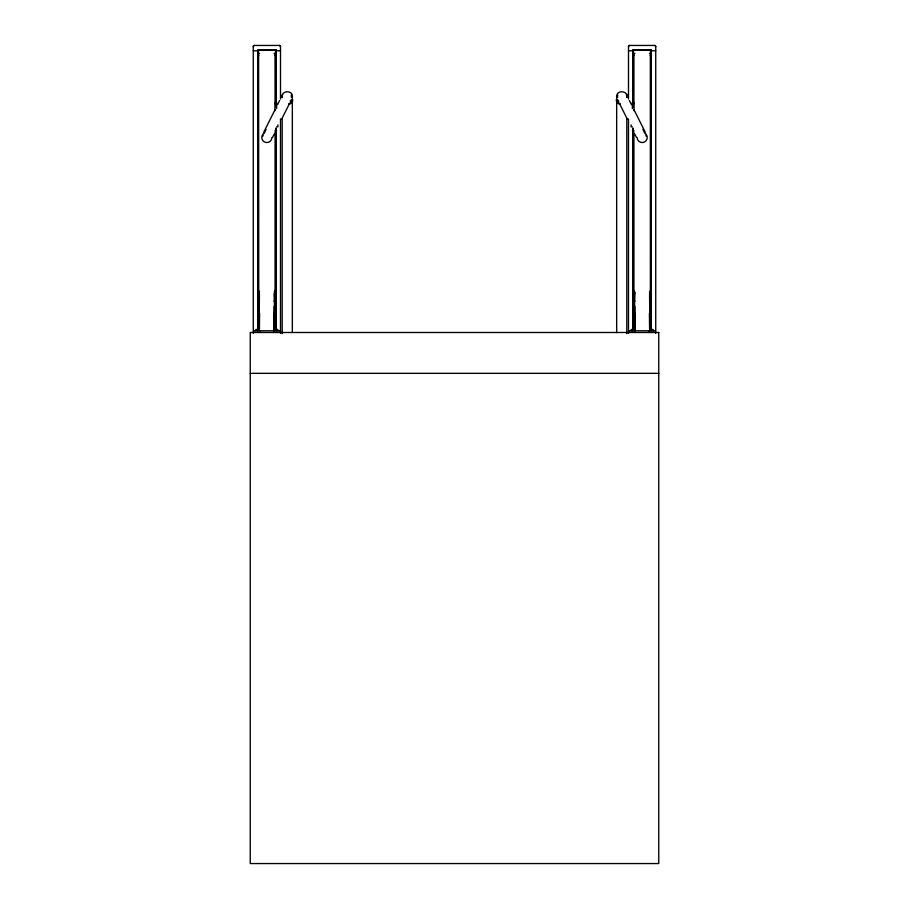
<?xml version="1.0" encoding="UTF-8"?>
<svg xmlns="http://www.w3.org/2000/svg" width="909" height="909" viewBox="0 0 909 909"><rect width="100%" height="100%" fill="white"/><g stroke="black" fill="none" stroke-linecap="round" stroke-linejoin="round"><path stroke-width="1.36" d="M282.199 97.524C280.836 89.821 293.891 89.855 292.334 97.683M282.199 97.206L282.21 95.877M291.482 96.422L291.471 97.524L291.482 96.843M292.334 95.99L292.323 97.343M258.758 302.106L258.929 307.56M276.029 55.733L275.813 102.706M651.276 55.733L650.196 55.404L650.844 55.085M275.972 54.699L274.927 54.29L275.563 54.074M651.31 54.642L650.208 54.29L650.878 54.074M259.61 313.31L259.395 329.16M276.029 290.891L275.086 290.403M651.264 290.891L650.23 290.425M649.605 329.16L649.39 313.31M650.003 329.399L649.73 313.344M616.666 97.683C615.518 89.855 627.255 89.889 627.778 97.297M617.518 96.093L617.79 95.013M263.769 132.191L275.097 109.535M277.529 104.671L279.62 100.501M281.222 97.297L282.574 94.593M264.519 132.623L266.121 129.408M272.643 137.236L274.291 133.941M281.608 119.306L288.937 104.671M634.175 301.913L634.073 329.126M259.304 313.798L258.906 313.787M292.618 100.785L292.3 101.24A6.727 6.727 0 0 1 288.789 103.592M632.971 53.301L633.062 106.842M634.936 292.403L634.914 293.028M634.914 300.436L634.936 301.072M274.063 301.072L274.086 300.436M632.971 55.733L634.016 55.381L633.403 55.085M634.948 293.493L634.709 299.879M257.94 329.308L257.883 55.972L258.838 55.29L258.156 55.085M274.052 293.493L274.291 299.879M633.868 55.483L633.868 103.66M650.321 55.483L650.378 307.685M253.27 333.308L253.27 46.723A1.273 1.273 0 0 1 254.543 45.45L279.233 45.45A1.273 1.273 0 0 1 280.506 46.723L280.506 99.047M628.494 99.047L628.494 46.723A1.273 1.273 0 0 1 629.767 45.45L654.457 45.45A1.273 1.273 0 0 1 655.73 46.723L655.73 333.308M258.77 49.722L274.916 49.722M632.948 49.927L651.253 49.927M259.758 50.154L258.122 50.154L258.156 330.069M258.156 50.518L259.792 50.518M649.208 50.518L650.844 50.518M253.27 50.779L257.747 50.779M276.052 50.779L280.506 50.779M628.494 50.779L632.948 50.779M651.253 50.779L655.73 50.779M258.77 53.336L259.542 53.336M274.052 53.336L274.916 53.336M634.084 53.336L634.948 53.336M649.458 53.336L650.23 53.336M258.122 54.074L258.77 54.335L257.69 54.642M633.437 54.074L634.073 54.29L633.028 54.699M275.597 55.085L274.972 55.335L275.813 55.972M276.631 126.84L277.87 126.828L277.87 124.863M632.369 126.84L631.13 126.828L631.13 124.863M274.927 130.646L276.631 130.646M632.369 130.646L634.073 130.646M274.927 307.606L274.927 309.639M634.073 307.606L634.073 309.639M274.927 310.208L274.927 312.56M634.073 310.208L634.073 312.56M274.404 312.912L274.063 329.933L274.154 306.344M634.596 312.912L634.936 329.933L634.846 306.344M274.382 313.798L274.927 313.525L274.688 329.399M634.198 329.501L631.164 329.501L631.244 330.785M250.248 373.338L658.752 373.338M258.622 55.483L258.758 329.126M633.914 290.403L632.971 290.891M274.825 301.913L274.927 329.126M258.77 290.425L257.736 290.891M651.276 53.301L651.174 330.092M616.382 100.785L616.7 101.24A6.727 6.727 0 0 0 620.211 103.592M629.38 100.501L631.471 104.671M633.903 109.535L645.231 132.191M642.879 129.408L644.481 132.623M620.063 104.671L627.392 119.306M634.709 133.941L636.357 137.236M626.426 94.593L626.801 97.206M650.242 302.106L650.242 329.126M291.21 95.013L291.482 96.093M626.801 97.524L626.79 95.9M617.518 96.422L617.529 97.524L617.518 96.843M616.666 95.99L616.677 97.638M655.355 332.489L655.355 330.785L628.971 330.785L628.971 332.489M653.151 330.785L653.151 329.501L650.208 329.501L650.208 330.785M651.685 329.501L651.685 330.785M651.276 330.172L651.31 49.722L633.016 49.722L632.971 106.944M650.844 330.069L650.878 50.154L633.437 50.154L633.403 56.188M650.73 55.71L650.73 329.115M650.378 311.935L650.378 328.944M649.73 302.492L649.73 329.933M649.605 293.596L649.605 299.879M649.026 330.785L649.026 332.489M635.3 330.785L635.3 332.489M634.596 302.492L634.596 329.933M634.243 301.89L634.243 307.56M634.243 311.821L634.198 330.785M634.073 110.739L634.073 102.569L632.369 102.569L632.369 108.591M634.073 292.653L634.073 300.822M633.868 131.998L633.868 307.685M633.868 311.935L633.868 328.944M633.38 55.972L633.38 102.706M633.38 131.032L633.38 329.308M633.062 330.092L633.062 128.033L632.971 330.172M632.721 329.501L632.721 330.785M628.494 118.931L628.494 333.308M626.801 118.42L626.801 333.671M616.666 98.956L616.666 332.614M292.334 98.956L292.334 332.614M282.199 118.42L282.199 333.671M280.506 118.931L280.506 333.308M280.029 332.489L280.029 330.785L253.645 330.785L253.645 332.489M277.836 330.785L277.836 329.501L274.802 329.501L274.802 330.785M276.631 108.591L276.631 102.569L274.927 102.569L274.927 110.739M276.279 329.501L276.279 330.785M276.052 106.148L276.052 49.927L257.747 49.927L257.724 330.172M276.052 128.862L276.052 329.047M275.984 49.722L276.029 106.944M276.029 127.93L276.029 330.172M275.813 131.032L275.813 329.308M275.563 50.154L275.62 102.706M275.62 131.032L275.62 329.308M275.132 55.483L275.132 103.66M275.132 131.998L275.132 307.685M275.132 311.935L275.132 328.944M274.927 292.653L274.927 300.822M274.757 301.89L274.757 307.56M274.757 311.821L274.757 328.842M274.404 302.492L274.404 329.933M273.7 330.785L273.7 332.489M259.974 330.785L259.974 332.489M259.395 293.596L259.395 299.879M259.27 302.492L259.27 329.933M258.929 311.821L258.997 329.399M258.792 330.785L258.792 329.501L255.849 329.501L255.849 330.785M258.27 55.71L258.27 329.115M257.315 329.501L257.315 330.785M253.281 46.723A1.307 1.25 0 0 1 254.543 45.439M279.233 45.439A1.307 1.25 0 0 1 280.495 46.723M654.457 45.439A1.307 1.25 0 0 1 655.719 46.723M628.505 46.723A1.307 1.25 0 0 1 629.767 45.439M288.789 104.444A6.727 6.727 0 0 0 292.3 102.081L292.618 99.49L291.528 99.49A5.113 5.113 0 0 1 290.357 100.933M291.528 100.331A5.113 5.113 0 0 1 291.278 100.74M290.698 101.456A5.113 5.113 0 0 1 290.357 101.785M259.531 301.538A1.409 0.727 0 0 1 258.826 300.822M258.826 292.641A1.409 0.727 0 0 1 259.531 291.937M274.143 291.937A1.409 0.727 0 0 1 274.859 292.641M274.859 300.822A1.409 0.727 0 0 1 274.143 301.538M271.95 137.452A5.102 5.102 0 0 1 264.292 141.872A5.102 5.102 0 0 1 264.292 133.032M262.735 136.35A4.25 4.25 0 0 1 263.167 135.327M649.469 301.538A1.409 0.727 0 0 0 650.174 300.822L650.242 292.653A1.409 0.727 0 0 0 649.469 291.937M634.141 292.641A1.409 0.727 0 0 1 634.857 291.937M634.857 301.538A1.409 0.727 0 0 1 634.141 300.822M644.708 133.032A5.102 5.102 0 0 1 644.708 141.872A5.102 5.102 0 0 1 637.05 137.452M645.833 135.327A4.25 4.25 0 0 1 646.265 136.35M620.211 104.444A6.727 6.727 0 0 1 616.7 102.081L616.382 99.49L617.472 99.49A5.113 5.113 0 0 0 618.643 100.933M618.643 101.785A5.113 5.113 0 0 1 618.302 101.456M617.722 100.74A5.113 5.113 0 0 1 617.472 100.331M658.752 332.489L250.248 332.489L250.248 863.55L658.752 863.55L658.752 332.489"/></g></svg>
